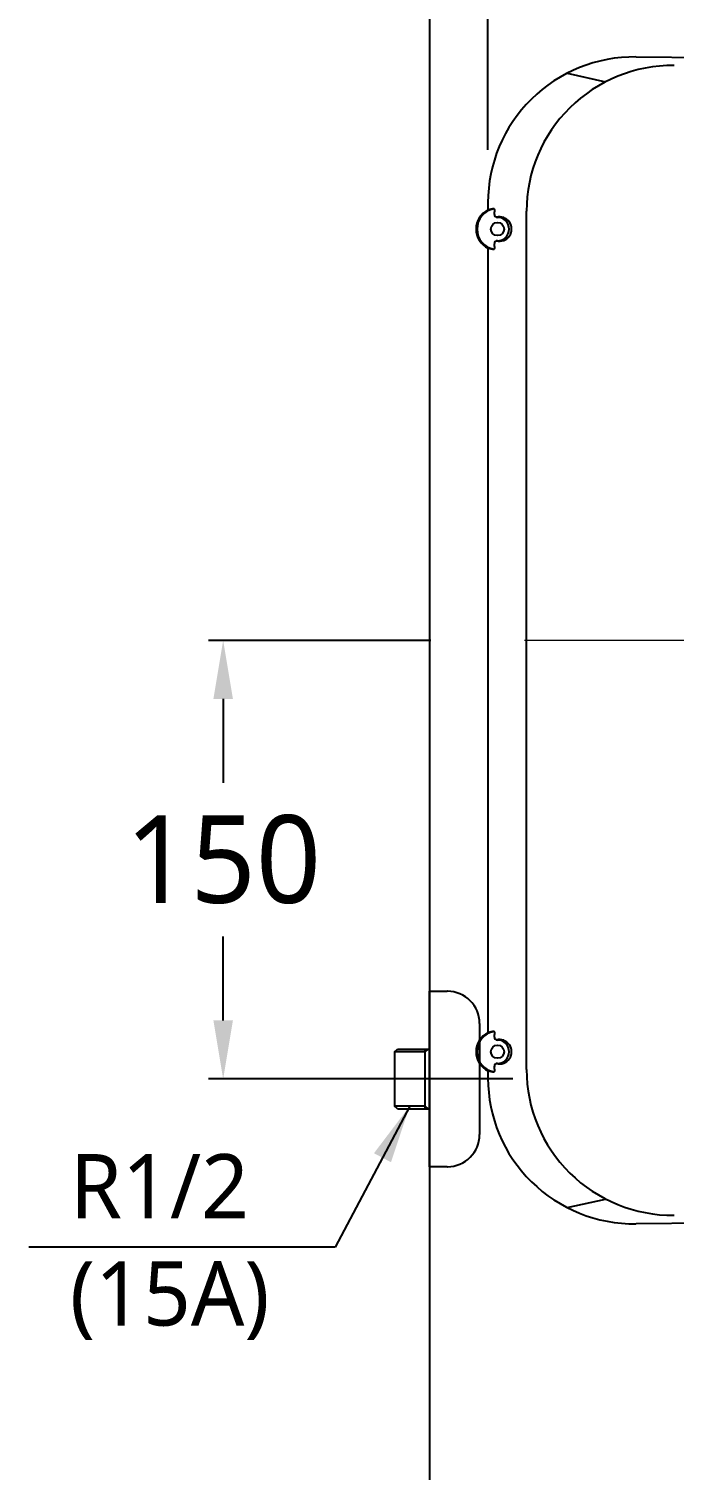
# Model space of a CAD drawing. Extents: x 6016 to 8231, y -443 to 1874.
# Drawn here: x 6094.2 to 6315, y 926.6 to 1419.6 of the extents above; entities that cross this region are included whole.
import ezdxf

# ---------------------------------------------------------------- set-up
doc = ezdxf.new("R2010")
doc.units = 0
doc.header["$LTSCALE"] = 20
doc.header["$MEASUREMENT"] = 0
doc.linetypes.add('CENTER', pattern=[2, 1.25, -0.25, 0.25, -0.25])
doc.layers.get('0').update_dxf_attribs({"linetype": 'CONTINUOUS'})
doc.layers.get('DEFPOINTS').update_dxf_attribs({"linetype": 'CONTINUOUS'})
for name, color, linetype in [('1', 7, 'CONTINUOUS'), ('2', 2, 'CONTINUOUS'), ('4', 4, 'CONTINUOUS'), ('6', 6, 'CONTINUOUS'), ('____', 7, 'CONTINUOUS')]:
    doc.layers.add(name, color=color, linetype=linetype)
doc.styles.add('ROMANS', font='romans', dxfattribs={"height": 10.144927})
doc.dimstyles.get("Standard").update_dxf_attribs({"dimtxt": 2.7, "dimasz": 2.5, "dimexe": 1.5, "dimexo": 1.5, "dimgap": 1.5, "dimtad": 1, "dimdec": 0, "dimlfac": 10, "dimzin": 0, "dimdsep": 46, "dimtxsty": 'Standard', "dimcen": 0, "dimclrt": 2, "dimadec": 0, "dimazin": 0, "dimtfac": 1, "dimtdec": 0, "dimtmove": 0, "dimatfit": 3, "dimfxl": 0, "dimtolj": 1, "dimtzin": 0, "dimarcsym": 0})

# ---------------------------------------------------------------- blocks, each defined once
blk = doc.blocks.new('*D31')
at = {"color": 3, "lineweight": -2}
for p, q in [((6231.73, 1210.41), (6155.66, 1210.41)), ((6160.66, 1190.41), (6160.66, 1161.7)), ((6160.66, 1080.41), (6160.66, 1109.13)), ((6259.77, 1060.41), (6155.66, 1060.41))]:
    blk.add_line(p, q, dxfattribs=at)
at = {"color": 3}
for points in [[(6157.33, 1190.41), (6164, 1190.41), (6160.66, 1210.41)], [(6157.33, 1080.41), (6164, 1080.41), (6160.66, 1060.41)]]:
    blk.add_solid(points, dxfattribs=at)
at = {"layer": 'DEFPOINTS', "color": 0}
for p in [(6233.23, 1210.41), (6160.66, 1060.41), (6261.27, 1060.41)]:
    blk.add_point(p, dxfattribs=at)
at = {"color": 2, "insert": (6160.66, 1135.41), "char_height": 30, "attachment_point": 5}
blk.add_mtext('\\A1;{\\fNanumGothic|b0|i0|c129|p50;150}', dxfattribs=at)
blk = doc.blocks.new('*D30')
at = {"color": 3, "lineweight": -2}
for p, q in [((6251.27, 1378.15), (6251.27, 1542.25)), ((6966.42, 1375.63), (6966.42, 1542.25)), ((6271.27, 1537.25), (6946.42, 1537.25))]:
    blk.add_line(p, q, dxfattribs=at)
at = {"color": 3}
for points in [[(6271.27, 1540.58), (6271.27, 1533.91), (6251.27, 1537.25)], [(6946.42, 1540.58), (6946.42, 1533.91), (6966.42, 1537.25)]]:
    blk.add_solid(points, dxfattribs=at)
at = {"layer": 'DEFPOINTS', "color": 0}
for p in [(6966.42, 1537.25), (6251.27, 1376.65), (6966.42, 1374.13)]:
    blk.add_point(p, dxfattribs=at)
at = {"color": 2, "insert": (6618.21, 1563.4), "char_height": 30, "attachment_point": 5}
blk.add_mtext('\\A1;{\\fNanumGothic|b0|i0|c129|p50;715}', dxfattribs=at)
blk = doc.blocks.new('A$Cbc6b082c')
for p, q in [((52.33, 715.63), (49.85, 715.63)), ((333.68, 715.63), (65.44, 715.63)), ((349.27, 715.63), (346.79, 715.63)), ((52.95, 713.42), (53.89, 713.42)), ((54.79, 712.79), (54.8, 712.83)), ((54.88, 712.42), (54.88, 712.39)), ((62.88, 712.39), (62.88, 712.42)), ((62.97, 712.83), (62.97, 712.79)), ((63.88, 713.42), (64.81, 713.42)), ((334.31, 713.42), (335.24, 713.42)), ((336.15, 712.79), (336.15, 712.83)), ((336.24, 712.42), (336.24, 712.39)), ((344.24, 712.39), (344.24, 712.42)), ((344.32, 712.83), (344.33, 712.79)), ((345.23, 713.42), (346.16, 713.42)), ((52.76, 702.45), (346.36, 702.45)), ((5.58, 688.53), (8.48, 675.45)), ((393.54, 688.53), (390.64, 675.45)), ((0.25, 636.03), (0, 664.98)), ((399.12, 664.98), (396.32, 344.3))]:
    blk.add_line(p, q)
for centre in [(58.88, 712.39), (340.24, 712.39)]:
    blk.add_circle(centre, 2.25)
for centre, radius, start, end in [((58.88, 712.39), 7, 9.309, 170.6905), ((58.88, 712.39), 7.31, 26.3149, 153.6851), ((340.24, 712.39), 7, 9.3095, 170.691), ((340.24, 712.39), 7.31, 26.3149, 153.6851), ((58.88, 712.39), 4, 180, 0), ((340.24, 712.39), 4, 180, 0)]:
    blk.add_arc(centre, radius, start, end)
for centre, major_axis, ratio, start_param, end_param in [((50.02, 665.26), (10.92, -49.2), 0.992183, 2.924788, 4.501053), ((58.88, 713.39), (0, 6.99), 0.989844, 1.24359, 1.548123), ((58.88, 713.39), (0, 6.99), 0.989844, 4.735062, 5.039595), ((340.24, 713.39), (0, 6.99), 0.989844, 1.24359, 1.548123), ((340.24, 713.39), (0, 6.99), 0.989844, 4.735062, 5.039595), ((349.1, 665.26), (-10.92, -49.2), 0.992183, 1.782133, 3.358397), ((53.88, 712.42), (0.142, 0.998), 0.992397, 4.85467, 6.42334), ((58.88, 711.79), (0, 4.23), 0.989844, 1.338874, 4.944311), ((63.88, 712.42), (0.142, -0.998), 0.992397, 3.001438, 4.570108), ((335.24, 712.42), (-0.142, -0.998), 0.992397, 1.713078, 3.281747), ((340.24, 711.79), (0, 4.23), 0.989844, 1.338874, 4.944311), ((345.24, 712.42), (-0.142, 0.998), 0.992397, 6.143031, 7.7117), ((52.95, 652.08), (10.92, -49.2), 0.992183, 2.925266, 4.498675), ((346.17, 652.08), (-10.92, -49.2), 0.992183, 1.784511, 3.357919)]:
    blk.add_ellipse(centre, major_axis=major_axis, ratio=ratio, start_param=start_param, end_param=end_param)
for points, knots in [([(52.95, 713.42), (52.89, 713.42), (52.82, 713.42), (52.73, 713.43), (52.7, 713.43), (52.64, 713.43), (52.6, 713.43), (52.51, 713.44), (52.46, 713.44), (52.38, 713.45), (52.35, 713.45), (52.3, 713.45), (52.27, 713.46), (52.21, 713.46), (52.16, 713.47), (52.12, 713.48), (52.11, 713.48), (52.09, 713.48), (52.07, 713.49), (52.03, 713.5), (52.01, 713.51), (52, 713.51), (51.99, 713.51), (51.99, 713.52), (51.98, 713.52), (51.97, 713.53), (51.96, 713.54), (51.96, 713.54)], [0, 0, 0, 0, 0.125, 0.125, 0.1875, 0.1875, 0.25, 0.25, 0.375, 0.375, 0.4375, 0.4375, 0.5, 0.5, 0.625, 0.625, 0.65625, 0.65625, 0.6875, 0.75, 0.8125, 0.8125, 0.84375, 0.84375, 0.875, 0.875, 1, 1, 1, 1]), ([(65.8, 713.54), (65.81, 713.54), (65.8, 713.53), (65.78, 713.52), (65.77, 713.51), (65.76, 713.51), (65.75, 713.51), (65.74, 713.5), (65.74, 713.5), (65.71, 713.49), (65.68, 713.48), (65.63, 713.48), (65.62, 713.47), (65.6, 713.47), (65.59, 713.47), (65.56, 713.46), (65.54, 713.46), (65.47, 713.45), (65.42, 713.45), (65.35, 713.44), (65.34, 713.44), (65.31, 713.44), (65.27, 713.44), (65.19, 713.43), (65.13, 713.43), (65.09, 713.43), (65.07, 713.43), (65.04, 713.43), (65.02, 713.43), (64.94, 713.42), (64.88, 713.42), (64.81, 713.42)], [0, 0, 0, 0, 0.125, 0.125, 0.1875, 0.1875, 0.21875, 0.21875, 0.25, 0.25, 0.375, 0.375, 0.40625, 0.40625, 0.4375, 0.4375, 0.5, 0.5, 0.625, 0.625, 0.65625, 0.65625, 0.6875, 0.75, 0.8125, 0.8125, 0.84375, 0.84375, 0.875, 0.875, 1, 1, 1, 1]), ([(334.31, 713.42), (334.24, 713.42), (334.18, 713.42), (334.1, 713.43), (334.08, 713.43), (334.05, 713.43), (334.03, 713.43), (333.99, 713.43), (333.93, 713.43), (333.85, 713.44), (333.81, 713.44), (333.78, 713.44), (333.77, 713.44), (333.7, 713.45), (333.65, 713.45), (333.58, 713.46), (333.56, 713.46), (333.53, 713.47), (333.52, 713.47), (333.5, 713.47), (333.49, 713.48), (333.44, 713.48), (333.41, 713.49), (333.38, 713.5), (333.38, 713.5), (333.37, 713.51), (333.36, 713.51), (333.35, 713.51), (333.34, 713.52), (333.32, 713.53), (333.31, 713.54), (333.31, 713.54)], [0, 0, 0, 0, 0.125, 0.125, 0.15625, 0.15625, 0.1875, 0.1875, 0.25, 0.3125, 0.34375, 0.34375, 0.375, 0.375, 0.5, 0.5, 0.5625, 0.5625, 0.59375, 0.59375, 0.625, 0.625, 0.75, 0.75, 0.78125, 0.78125, 0.8125, 0.8125, 0.875, 0.875, 1, 1, 1, 1]), ([(347.16, 713.54), (347.16, 713.54), (347.15, 713.53), (347.14, 713.52), (347.13, 713.52), (347.13, 713.51), (347.12, 713.51), (347.11, 713.51), (347.09, 713.5), (347.05, 713.49), (347.03, 713.48), (347.01, 713.48), (347, 713.48), (346.96, 713.47), (346.91, 713.46), (346.85, 713.46), (346.82, 713.45), (346.77, 713.45), (346.74, 713.45), (346.66, 713.44), (346.61, 713.44), (346.52, 713.43), (346.48, 713.43), (346.42, 713.43), (346.39, 713.43), (346.29, 713.42), (346.23, 713.42), (346.16, 713.42)], [0, 0, 0, 0, 0.125, 0.125, 0.15625, 0.15625, 0.1875, 0.1875, 0.25, 0.3125, 0.34375, 0.34375, 0.375, 0.375, 0.5, 0.5, 0.5625, 0.5625, 0.625, 0.625, 0.75, 0.75, 0.8125, 0.8125, 0.875, 0.875, 1, 1, 1, 1])]:
    blk.add_open_spline(points, degree=3, knots=knots)

msp = doc.modelspace()

# ---------------------------------------------------------------- linework, layer by layer
at = {"layer": '1', "color": 1, "linetype": 'CENTER', "lineweight": 0, "ltscale": 5}
msp.add_line((6988.73, 1210.41), (6243.52, 1210.41), dxfattribs=at)
at = {"layer": '4'}
for p, q in [((6231.27, 1090.41), (6237.27, 1090.41)), ((6231.27, 1030.41), (6231.27, 1090.41)), ((6248.39, 1079.41), (6248.39, 1041.41)), ((6219.27, 1069.66), (6220.27, 1070.66)), ((6220.27, 1070.66), (6231.27, 1070.66)), ((6229.77, 1050.16), (6229.77, 1070.66)), ((6229.77, 1069.66), (6230.77, 1070.66)), ((6231.27, 1070.05), (6231.27, 1050.78)), ((6229.77, 1069.66), (6219.27, 1069.66)), ((6219.39, 1051.16), (6219.39, 1069.66)), ((6220.27, 1050.16), (6219.27, 1051.16)), ((6229.77, 1051.16), (6219.27, 1051.16)), ((6220.27, 1050.16), (6231.27, 1050.16)), ((6230.77, 1050.16), (6229.77, 1051.16)), ((6237.27, 1030.41), (6231.27, 1030.41))]:
    msp.add_line(p, q, dxfattribs=at)
for centre, start, end in [((6237.27, 1079.41), 89.3526, 90), ((6237.39, 1079.41), 0, 90), ((6237.39, 1041.41), 270, 0), ((6237.27, 1041.41), 270, 270.6474)]:
    msp.add_arc(centre, 11, start, end, dxfattribs=at)
at = {"layer": '6'}
msp.add_lwpolyline([(8231.27, 1735.45), (6231.27, 1735.45), (6231.27, -189.59), (7631.21, -189.59)], dxfattribs=at)

# ---------------------------------------------------------------- block references
at = {"layer": '____', "rotation": 90}
msp.add_blockref('A$Cbc6b082c', (6966.91, 1010.85), dxfattribs=at)

# ---------------------------------------------------------------- texts
at = {"layer": '2', "insert": (6108.23, 1002.96), "char_height": 22, "attachment_point": 4, "style": 'ROMANS'}
msp.add_mtext('{\\fNanumGothic|b0|i0|c129|p50;R1/2\\P(15A)}', dxfattribs=at)

# ---------------------------------------------------------------- dimensions: what is measured, and where the dimension line sits
dim = msp.add_linear_dim(base=(6966.42, 1537.25), p1=(6251.27, 1376.65), p2=(6966.42, 1374.13), text='{\\fNanumGothic|b0|i0|c129|p50;<>}', dimstyle='Standard', override={"dimtxt": 30, "dimasz": 20, "dimexe": 5, "dimgap": 10, "dimlfac": 1, "dimzin": 12, "dimclrd": 3, "dimclre": 3, "dimazin": 2, "dimarcsym": 1})
dim.commit()
dim.dimension.update_dxf_attribs({"geometry": '*D30', "text_midpoint": (6618.21, 1537.25), "dimtype": 160})
dim = msp.add_linear_dim(base=(6160.66, 1060.41), p1=(6233.23, 1210.41), p2=(6261.27, 1060.41), angle=90, text='{\\fNanumGothic|b0|i0|c129|p50;<>}', dimstyle='Standard', override={"dimtxt": 30, "dimasz": 20, "dimexe": 5, "dimgap": 10, "dimtih": 1, "dimtoh": 1, "dimlfac": 1, "dimzin": 12, "dimclrd": 3, "dimclre": 3, "dimazin": 2, "dimarcsym": 1})
dim.commit()
dim.dimension.update_dxf_attribs({"geometry": '*D31', "text_midpoint": (6160.66, 1135.41)})

# ---------------------------------------------------------------- leaders
msp.add_leader([(6224.52, 1051.16), (6199.01, 1002.93), (6094.15, 1002.93)], dimstyle='Standard', override={"dimtxt": 20, "dimasz": 20, "dimexe": 5, "dimgap": 10, "dimtad": 0, "dimtih": 1, "dimtoh": 1, "dimlfac": 1, "dimzin": 12, "dimclrd": 3, "dimclre": 3, "dimazin": 2, "dimarcsym": 1})

doc.saveas('drawing.dxf')
